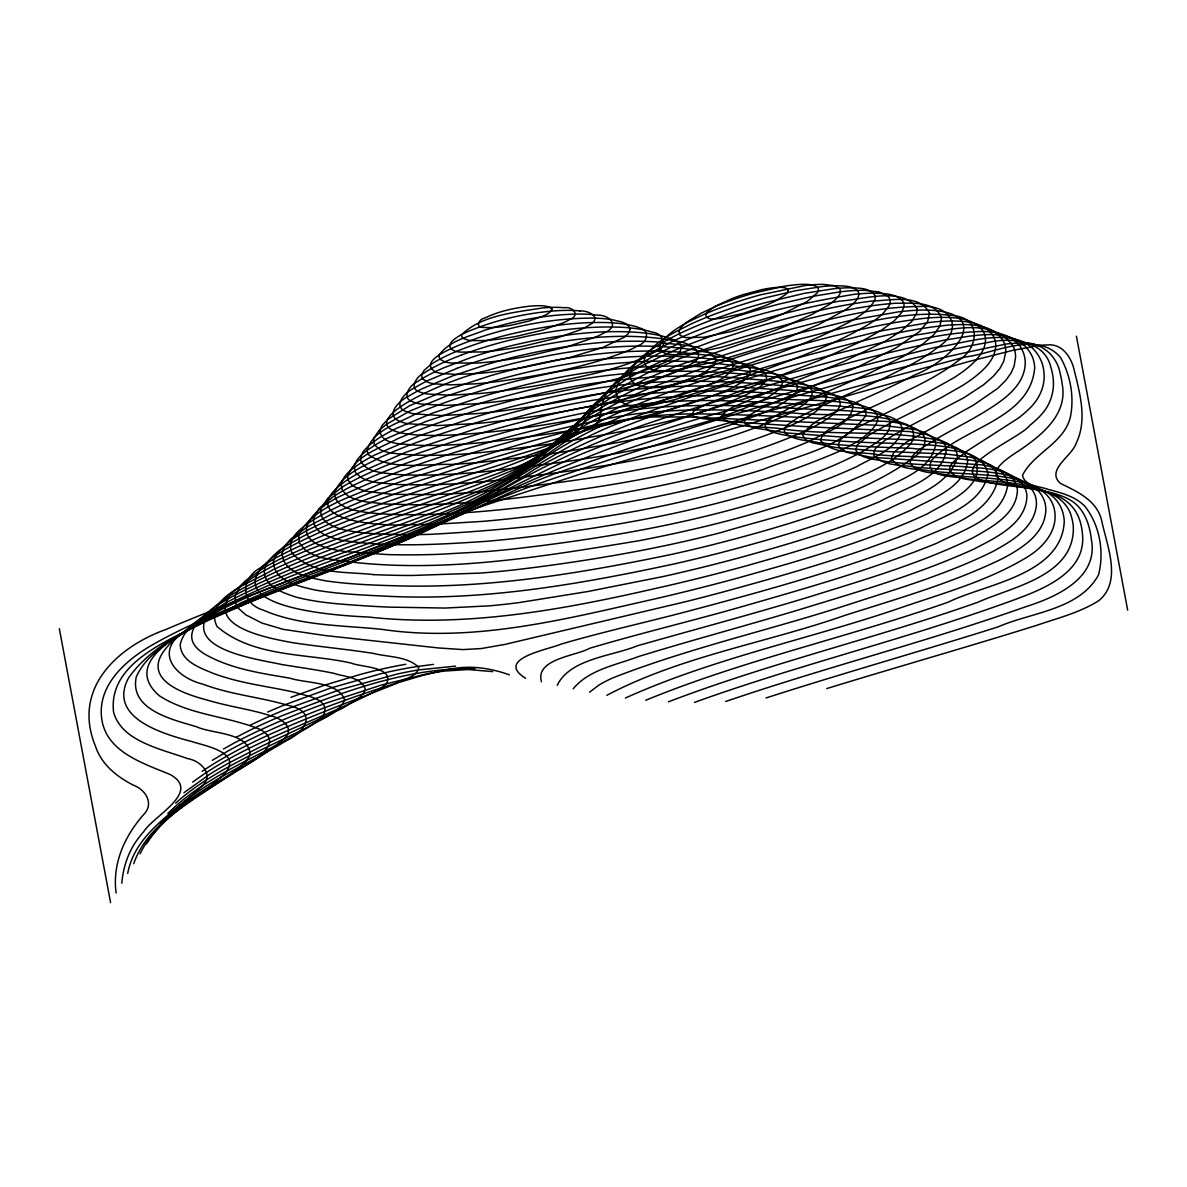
<?xml version="1.0" encoding="UTF-8"?>
<svg xmlns="http://www.w3.org/2000/svg" width="1187" height="1187" viewBox="0 0 1187 1187"><rect width="100%" height="100%" fill="white"/><g stroke="black" fill="none" stroke-linecap="round" stroke-linejoin="round"><path stroke-width="1.5" d="M121.801 883.291C123.122 867.801 127.973 852.429 137.217 839.802A514.906 107.928 -16.3 0 1 143.686 831.716C153.138 816.048 202.042 792.011 170.097 774.503C142.173 762.811 103.744 751.282 101.355 715.242C99.174 684.335 125.451 660.877 149.666 646.44C196.508 619.11 248.083 601.512 298.441 581.897C368.267 556.703 435.184 524.431 503.956 496.685A350.046 73.371 -16.3 0 1 533.557 485.438C675.269 435.718 820.321 395.998 965.268 356.961C994.617 353.622 1036.844 330.001 1060.51 357.45C1070.362 375.077 1074.398 396.606 1070.496 416.518C1064.516 443.226 1033.803 452.618 1022.497 475.304C1024.663 486.284 1039.589 486.121 1048.18 489.415C1061.104 492.798 1074.858 496.24 1084.621 505.988C1099.681 524.565 1104.459 551.732 1098.554 574.82C1079.339 610.029 1031.34 612.269 997.881 626.959C920.8 651.307 842.963 673.148 766.03 697.971M557.222 685.344C569.983 658.607 612.314 656.144 637.493 645.758C695.122 629.377 753.018 613.976 810.35 596.571C865.249 579.434 920.934 563.38 972.717 537.948C991.145 527.532 1016.606 514.475 1017.407 490.276A450.867 94.515 -16.3 0 0 1015.449 482.738C1011.843 475.408 1004.306 471.12 996.857 468.509A301.112 63.119 -16.3 0 0 981.619 464.874L870.59 457.158L847.993 452.603L841.346 449.502L838.185 445.377L840.203 439.694L854.432 428.893L927.24 392.704L953.68 377.881A183.421 38.444 -16.3 0 0 966.96 368.489C975.343 361.501 984.29 352.91 985.447 341.441A384.558 80.612 -16.3 0 0 982.925 330.95C973.414 317.893 955.327 317.359 940.579 317.33A127.335 26.693 -16.3 0 0 924.124 318.368C881.08 323.19 839.09 334.482 797.338 345.58A401.087 84.069 -16.3 0 0 753.7 358.148C695.879 376.116 637.285 394.47 584.879 425.465C556.688 442.143 532.726 465.022 504.06 480.958C415.94 526.939 315.668 545.382 229.61 595.874A164.785 34.542 -16.3 0 0 210.01 611.186C180.988 649.749 258.736 659.275 281.883 664.557C299.347 667.42 316.899 669.735 334.215 673.4C344.601 676.946 361.471 676.946 365.284 689.232L364.305 692.288L359.424 697.704L342.598 708.238L260.947 746.534L229.729 762.529A287.031 60.166 -16.3 0 0 209.698 774.265L183.911 792.723M127.677 873.513C135.303 832.903 174.385 812.961 201.389 786.521C215.337 775.052 200.692 760.748 187.68 758.612C169.029 751.92 149.265 747.395 132.454 736.504A723.951 151.758 -16.3 0 1 121.445 726.889L118.834 723.462A814.148 170.661 -16.3 0 1 113.581 712.141C107.572 660.951 173.569 638.784 209.001 619.362C270.221 592.224 333.873 571.11 395.36 544.61A352.45 73.876 -16.3 0 0 419.293 534.135C517.888 483.317 620 439.309 727.438 410.613C813.629 386.027 899.331 358.237 987.703 342.524C1010.938 337.242 1044.901 339.764 1051.088 368.074A1246.587 261.303 -16.3 0 1 1053.151 378.505C1054.679 391.473 1050.347 404.856 1041.474 414.441A250.739 52.554 -16.3 0 1 1029.737 425.406C1019.44 439.235 938.457 470.601 988.726 482.412C1020.167 490.097 1070.244 483.495 1080.66 523.348A1302.376 272.995 -16.3 0 1 1082.336 532.963C1087.322 571.689 1044.056 588.841 1014.751 599.628C909.435 638.25 799.979 664.305 694.469 702.392M133.745 863.691C148.538 821.003 193.407 803.184 224.046 774.236C244.047 752.706 205.752 746.089 191.7 741.534C163.628 734.056 106.919 718.046 128.597 677.836C157.307 637.597 207.577 621.469 250.68 601.646C292.877 584.345 335.817 568.944 378.074 551.777M140.036 853.809C161.432 810.202 210.396 793.509 244.641 762.647A153.494 32.183 -16.3 0 0 250.16 754.175C248.706 732.231 212.265 734.011 196.745 726.845C173.124 719.604 129.116 710.167 136.282 676.872C146.876 653.206 171.625 640.357 192.858 627.671C235.115 605.073 280.191 588.426 324.823 571.199C411.385 542.934 489.534 496.003 571.808 458.152A245.234 51.412 -16.3 0 1 607.121 444.012C714.47 405.435 824.505 374.38 935.297 347.42C967.598 343.518 1025.242 320.045 1041.904 362.628A978.385 205.084 -16.3 0 1 1044.011 373.059C1045.183 385.73 1039.619 398.238 1030.82 407.156A227.088 47.599 -16.3 0 1 1018.001 418.314L965.58 452.01L953.413 461.891A105.109 22.034 -16.3 0 0 949.704 469.829C955.075 480.023 969.542 479.029 979.394 481.403C994.32 483.376 1009.365 484.415 1024.262 486.655C1043.596 488.569 1066.861 496.552 1071.757 517.829A1035.227 216.998 -16.3 0 1 1073.33 527.147C1074.576 576.199 1012.081 586.853 977.584 602.373C875.457 638.354 769.606 663.132 668.429 701.814M146.55 843.853C166.773 811.73 201.226 793.435 232.593 773.879C244.937 764.754 288.604 744.917 259.968 729.382C227.266 715.939 189.772 715.331 159.429 695.819C111.148 654.082 216.271 617.611 240.59 602.966C326.247 565.131 417.72 539.966 498.703 491.997C548.142 462.975 600.503 439.086 654.942 421.118C750.288 389.692 846.717 360.759 944.986 340.016C972.969 336.069 1017.6 323.888 1032.556 357.228A798.955 167.471 -16.3 0 1 1034.708 367.658C1030.464 419.753 962.049 427.29 931.765 460.022C922.225 478.316 957.954 476.032 967.687 478.895C988.86 481.195 1010.315 481.699 1031.162 486.373A321.603 67.422 -16.3 0 1 1043.388 490.498C1052.587 494.578 1060.08 502.561 1062.766 512.339A856.88 179.623 -16.3 0 1 1064.249 521.36C1061.935 575.087 984.75 584.093 948.398 602.091C848.319 637.241 743.952 659.942 645.743 700.256M573.173 688.831C589.064 669.423 616.261 665.106 638.576 656.53C692.629 639.897 747.276 625.371 801.418 609.05C859.418 591.23 918.055 574.389 973.444 549.314C994.988 538.008 1026.265 524.164 1026.933 495.795A498.955 104.59 -16.3 0 0 1024.945 488.109C1012.185 466.788 982.866 468.85 961.322 466.521C935.46 465.037 909.479 464.651 883.781 461.179C874.522 458.835 861.688 459.369 855.886 450.437L857.088 445.095L869.759 434.516L891.007 422.72L941.157 397.704L962.316 385.627A187.709 39.349 -16.3 0 0 972.465 378.757C982.955 370.745 994.617 360.64 995.73 346.559A435.421 91.265 -16.3 0 0 993.311 336.084C983.845 321.44 964.111 320.816 948.428 320.994A124.531 26.099 -16.3 0 0 930.311 322.345L879.448 331.173L801.878 350.536A454.25 95.227 -16.3 0 0 755.555 363.845C692.036 383.564 627.359 403.239 570.279 438.24C525.945 469.177 481.017 500.217 429.115 517.295C366.293 541.48 301.661 561.57 241.376 591.883C221.465 601.675 166.358 631.558 205.321 654.438C231.183 669.097 261.125 673.222 289.984 678.192C305.89 683.415 338.443 681.427 344.66 699.929C338.399 713.862 321.573 718.699 309.451 726.281C290.103 736.118 270.339 745.154 250.976 754.991C224.447 768.582 197.873 783.034 175.661 803.169M153.346 833.823C186.656 788.613 244.626 773.924 285.236 737.661C295.266 726.993 279.717 717.571 270.221 715.657C255.724 710.968 240.679 708.372 225.871 704.93A1190.917 249.641 -16.3 0 1 206.345 699.826C84.084 667.613 227.236 604.124 273.055 586.63C362.243 551.629 454.458 521.716 535.218 468.924C633.621 412.898 745.08 386.324 853.082 355.551C895.057 345.447 937.181 332.879 980.625 331.499C996.62 331.114 1016.354 335.327 1023.046 351.856A670.18 140.481 -16.3 0 1 1025.242 362.302C1025.182 386.354 1001.887 401.043 983.756 412.304C967.331 422.201 950.164 430.792 933.65 440.54C925.43 446.772 911.29 451.416 910.147 463.093C917.729 474.251 934.644 472.114 946.38 474.874C968.622 477.293 991.056 477.708 1013.208 480.898C1029.322 482.975 1048.685 489.519 1053.7 506.879A729.233 152.856 -16.3 0 1 1055.08 515.603C1055.599 532.978 1042.631 547.148 1028.906 556.035C990.003 580.117 945.356 592.521 902.372 607.195C810.573 638.858 714.099 657.939 625.415 698.03M160.423 823.719C194.238 785.675 243.038 767.232 285.548 741.133C306.632 731.133 317.715 711.443 287.744 705.286C259.805 697.036 230.382 694.603 203.022 684.187C175.839 677.629 153.108 652.301 184.43 631.291A204.535 42.866 -16.3 0 1 209.624 614.169C296.928 565.368 396.428 544.15 484.504 497.041C529.061 471.402 571.244 441.134 619.703 422.824C715.464 385.478 814.786 357.272 915.073 335.031C946.143 331.529 991.694 315.074 1013.342 346.545A573.024 120.11 -16.3 0 1 1015.597 357.005L1014.113 366.204L1011.057 373L1005.908 380.226L997.852 388.268L973.459 405.138L906.245 442.247L893.603 452.633L891.467 458.212C898.93 471.298 918.901 468.138 931.676 471.269C954.541 473.465 977.554 473.836 1000.389 476.477C1017.155 478.42 1038.64 483.183 1044.53 501.433A633.279 132.751 -16.3 0 1 1045.821 509.891C1045.139 534.135 1021.324 548.631 1002.273 558.706C952.004 583.158 897.98 598.5 844.862 615.4C766.075 642.998 681.086 656.129 606.839 695.3M167.857 813.496C208.867 772.574 265.636 754.769 313.531 723.907A108.937 22.835 -16.3 0 0 324.303 713.417C328.992 698.045 305.163 695.938 295.118 692.451C274.865 687.733 254.181 685.122 234.047 679.869A1000.092 209.639 -16.3 0 1 212.933 673.266C199.935 667.762 180.647 661.307 180.216 644.437C185.469 623.205 208.749 613.709 225.575 602.981C300.875 563.217 383.861 541.45 461.357 506.73C493.213 492.902 521.597 472.812 550.545 453.968C613.634 413.313 686.294 391.532 757.41 369.587A518.467 108.685 -16.3 0 1 806.344 355.566C853.408 343.221 900.592 329.66 949.185 325.03C967.791 324.036 992.495 322.938 1003.445 341.292A496.893 104.159 -16.3 0 1 1005.775 351.753L1003.742 361.338L999.884 368.46L993.519 376.116L983.741 384.662L963.562 397.927L904.924 428.611L885.161 440.229L876.585 447.202L874.285 450.363L873.825 455.526C884.716 466.921 903.352 464.636 917.699 467.426C941.024 469.444 964.452 469.8 987.762 471.996C1005.152 473.925 1028.461 477.026 1035.287 496.018A558.409 117.053 -16.3 0 1 1036.459 504.208C1034.841 528.052 1010.953 541.643 992.243 551.807C947.998 573.618 900.547 587.832 853.72 602.877C773.954 629.14 691.428 647.167 613.13 677.747A63.43 13.294 -16.3 0 0 598.738 685.211L589.583 692.184M192.695 782.114C249.122 740.287 318.012 721.681 379.41 689.128A61.294 12.849 -16.3 0 0 386.68 683.252C394.025 666.56 360.492 667.198 351.426 663.132C306.617 652.998 253.973 657.939 217.102 626.573C202.265 597.18 254.701 581.526 272.565 569.908C318.442 548.602 366.412 532.355 413.996 515.381C453.479 500.855 494.46 487.976 529.357 463.776C556.184 443.864 581.037 420.895 611.335 406.088A182.946 38.355 -16.3 0 1 652.36 387.096L700.33 369.098L751.861 352.494A356.159 74.662 -16.3 0 1 792.708 340.699C845.693 328.369 899.998 308.501 955.045 315.801C982.346 319.362 977.806 349.141 958.681 360.299C938.264 376.561 914.242 387.259 890.858 398.417C875.902 405.346 860.857 412.082 846.168 419.545C837.354 425.406 823.377 429.115 820.514 440.496C834.298 455.734 860.249 450.986 878.855 454.873C911.141 457.559 943.784 456.075 975.862 460.957A300.192 62.926 -16.3 0 1 990.433 464.933L1000.226 470.497L1005.864 477.397A410.509 86.057 -16.3 0 1 1007.748 484.786C1002.926 518.333 962.657 529.906 936.721 543.26C874.344 568.751 809.415 587.283 744.724 605.86C693.163 620.712 640.906 633.012 589.479 648.339C576.185 655.996 534.922 658.785 541.45 681.798M202.116 771.327C242.697 744.101 288.367 725.85 333.606 707.942C354.305 699.826 375.196 692.199 395.731 683.653C403.076 679.009 417.127 677.287 418.774 667.391C407.319 656.099 388.312 657.242 373.46 653.399C346.456 649.17 319.199 646.737 292.18 642.612C270.057 638.398 203.941 627.3 231.999 592.58C275.814 556.718 332.33 541.851 384.262 521.597C438.938 500.187 499.697 488.005 546.332 450.333C601.542 395.197 677.139 369.335 750.036 346.93A317.478 66.546 -16.3 0 1 787.99 335.921L851.198 320.208L898.292 311.884A130.778 27.42 -16.3 0 1 926.231 310.059C998.163 311.855 951.01 361.115 914.613 374.988C895.962 384.722 876.703 393.179 857.518 401.799C839.283 412.112 813.881 416.652 802.62 435.273L805.558 439.694L811.953 442.677L835.366 447.454L877.727 451.09L945.965 454.013L970.269 457.099A296.557 62.169 -16.3 0 1 983.904 461.446L990.27 465.23L996.16 472.085A376.086 78.832 -16.3 0 1 997.97 479.325C989.038 518.022 940.356 528.067 909.435 543.512C837.785 570.546 763.909 591.126 689.959 610.726C646.989 622.166 603.515 631.632 560.857 644.185C548.468 649.601 494.237 658.8 525.589 678.281M212.31 760.318L227.325 751.386A245.16 51.397 -16.3 0 1 268.054 730.969L273.203 728.67A260.799 54.661 -16.3 0 1 289.227 721.77L317.344 710.523A308.828 64.736 -16.3 0 1 365.566 693.119L377.822 689.024A263.9 55.314 -16.3 0 1 389.425 685.27L422.75 675.358L446.98 669.631A51.916 10.876 -16.3 0 1 454.814 668.355C473.212 665.506 492.026 668.607 509.416 674.854M223.482 749.027L230.56 745.021A230.797 48.385 -16.3 0 1 295.652 714.722A236.347 49.542 -16.3 0 1 326.781 702.897L381.383 685.062L427.394 673.741A90.524 18.977 -16.3 0 1 444.19 671.07L467.96 669.527L492.65 671.605M235.976 737.364L249.626 730.391A221.197 46.367 -16.3 0 1 281.126 716.102C342.909 692.066 407.542 667.228 474.889 668.637M250.338 725.153L256.585 722.156A202.176 42.376 -16.3 0 1 284.212 710.004L339.853 689.706L397.393 673.993A113.759 23.844 -16.3 0 1 418.759 669.898L455.526 666.13M290.889 697.333L324.644 685.151L360.358 674.424A122.261 25.624 -16.3 0 1 405.761 664.29M461.417 355.091L455.571 357.346A79.395 16.648 -16.3 0 0 423.952 373.148C416.548 376.249 408.298 388.891 420.094 392.111A134.086 28.102 -16.3 0 0 427.275 393.98L450.021 395.226L480.097 393.49A272.372 57.095 -16.3 0 0 500.053 391.295L531.138 386.665A258.128 54.112 -16.3 0 0 548.884 383.446C585.191 375.537 622.982 369.276 656.04 351.471C669.112 346.797 663.37 332.998 651.96 332.108A277.046 58.074 -16.3 0 0 647.138 330.728A289.391 60.656 -16.3 0 0 621.083 327.256C584.138 325.653 547.207 331.232 511.36 339.794A96.666 20.268 -16.3 0 0 461.342 355.061M457.514 368.148L428.462 380.3A88.98 18.651 -16.3 0 0 414.115 388.179C405.895 391.606 391.769 406.058 405.895 411.533A153.895 32.257 -16.3 0 0 414.204 413.892L441.252 415.554L477.367 413.58A342.004 71.695 -16.3 0 0 501.315 411.028L536.672 405.969A350.343 73.446 -16.3 0 0 560.739 401.785C601.572 393.639 643.131 385.953 681.472 369.157A47.895 10.045 -16.3 0 0 688.772 365.284C711.161 355.136 689.81 341.99 675.551 341.084A445.17 93.313 -16.3 0 0 667.777 339.556C616.81 331.707 564.789 339.289 514.995 350.833A116.86 24.497 -16.3 0 0 457.455 368.133M725.717 701.487C824.876 667.554 926.676 641.811 1025.479 606.824C1055.822 597.209 1099.207 578.277 1091.268 538.839A1747.19 366.249 -16.3 0 0 1089.488 528.883C1086.758 517.235 1080.511 505.677 1069.71 499.742A397.408 83.298 -16.3 0 0 1058.893 494.994C1034.011 485.409 959.452 487.961 1017.793 451.535C1040.48 436.178 1068.241 415.094 1062.172 383.995A1692.38 354.75 -16.3 0 0 1060.139 373.549C1056.92 354.587 1039.337 340.624 1019.959 343.058A77.823 16.321 -16.3 0 0 1006.635 343.978C852.652 374.944 701.888 422.631 553.602 474.147A311.558 65.315 -16.3 0 0 526.42 485.038L403.981 540.827A422.602 88.58 -16.3 0 1 378.534 551.688M826.76 688.579C896.511 667.139 966.737 647.227 1036.37 625.445C1057.543 618.13 1079.903 612.715 1098.954 600.533C1122.605 580.903 1106.536 544.759 1101.595 520.188C1096.536 500.053 1077.158 491.626 1060.451 483.406C1045.391 470.067 1072.054 456.283 1076.179 443.226C1087.337 420.302 1080.096 393.95 1074.294 370.507C1071.549 357.628 1062.335 343.369 1047.498 344.942A45.714 9.585 -16.3 0 0 1039.293 345.447L1012.437 350.447L968.933 361.501L772.559 416.963L590.399 470.838L486.269 504.876A424.056 88.891 -16.3 0 0 452.648 517.087C357.673 556.11 260.487 589.627 165.854 629.466C115.658 647.672 72.081 689.766 95.524 746.341C101.429 764.502 117.023 776.847 133.463 785.201C145.318 789.518 154.355 803.406 143.968 814.237C124.769 835.796 112.112 863.498 116.103 892.995M520.292 416.474C607.774 391.354 699.484 386.576 789.77 394.707C807.605 395.82 825.558 396.369 843.215 399.381C851.732 401.34 867.385 403.699 865.813 415.524C843.334 447.781 797.887 455.111 763.508 469.34C727.23 480.839 690.226 489.994 652.909 497.398C606.008 506.493 558.676 513.274 511.196 518.615A574.567 120.436 -16.3 0 1 481.981 521.419L438.745 524.075A642.894 134.754 -16.3 0 1 409.411 524.654C383.49 526.805 287.402 521.093 346.797 480.245A123.003 25.788 -16.3 0 1 361.071 471.892L406.236 452.084L473.643 429.501A276.705 58 -16.3 0 1 520.292 416.474M433.463 664.394L415.851 666.708A119.516 25.046 -16.3 0 0 380.656 673.771L330.594 688.059L285.147 704.677A184.682 38.711 -16.3 0 0 267.668 712.081M373.816 574.627C346.545 571.407 312.359 575.191 292.061 553.038C285.014 537.296 304.317 525.975 315.208 518.704C346.708 500.35 381.368 488.361 415.687 476.447C509.817 448.701 604.569 411.637 704.292 413.981C763.048 414.946 821.73 418.803 880.442 421.237C898.01 421.088 943.131 429.442 917.106 454.903C860.768 498.214 788.198 512.547 721.34 532.488C655.476 549.522 588.277 560.872 520.796 569.152A462.544 96.963 -16.3 0 1 479.771 573.113L412.364 575.472A948.754 198.882 -16.3 0 1 373.816 574.627M579.894 310.935C589.138 310.356 603.055 318.012 588.752 325.357A34.245 7.181 -16.3 0 1 579.998 329.912L556.169 338.265L524.075 346.025A118.314 24.793 -16.3 0 1 513.199 348.043L499.074 350.195A137.989 28.918 -16.3 0 1 482.115 351.96L460.497 352.109A91.295 19.14 -16.3 0 1 455.229 351.233C438.389 344.215 465.571 332.108 473.094 329.482C498.199 319.437 524.906 313.576 551.792 311.098A129.101 27.064 -16.3 0 1 560.501 310.534L565.798 310.371A143.642 30.105 -16.3 0 1 579.894 310.935M1076.416 336.173L1127.65 610.103M59.35 628.739L110.584 902.669M334.586 492.219C333.799 507.086 352.984 510.069 364.157 512.116C381.546 514.505 399.158 514.743 416.682 514.668A606.364 127.098 -16.3 0 0 447.143 513.763L457.945 513.185A577.802 121.119 -16.3 0 0 503.896 509.371L516.137 508.036A631.024 132.276 -16.3 0 0 529.209 506.493C583.44 499.697 637.597 491.522 690.819 478.969C731.875 469.102 772.663 457.366 811.404 440.392C825.558 431.608 852.132 425.169 852.904 405.331C845.93 394.856 831.167 395.078 819.994 392.912C798.703 390.538 777.277 389.737 755.911 388.194C676.471 381.68 596.26 389.781 519.402 410.747A254.79 53.415 -16.3 0 0 475.794 422.884C443.508 432.647 411.385 443.3 380.626 457.247C364.023 466.239 342.524 473.568 334.586 492.219M313.576 518.318C312.507 533.141 330.669 537.77 342.108 540.337C389.069 547.533 436.92 544.596 484.118 541.48A554.641 116.267 -16.3 0 0 511.374 538.898C593.47 529.669 675.403 516.375 754.739 492.902C792.352 481.477 830.232 469.444 864.729 450.259C874.596 443.3 894.553 434.086 889.108 419.1C876.54 406.607 856.495 408.373 840.159 406.162C803.154 404.366 766.164 402.037 729.13 400.969C659.141 398.135 589.345 409.1 522.013 427.691A334.244 70.063 -16.3 0 0 469.073 442.632C428.195 455.333 387.066 468.286 348.77 487.694A126.505 26.515 -16.3 0 0 332.434 497.249L318.888 508.6L313.576 518.318M234.967 596.275L236.168 604.762L238.557 608.441L245.724 614.807L262.119 623.116L283.085 629.318L324.11 635.416L438.522 647.954L462.885 649.601L481.314 648.547L504.727 644.452L686.739 601.423A587.624 123.181 -16.3 0 0 725.91 591.215C791.477 573.143 857.177 554.537 920.073 528.408C944.629 515.484 981.634 504.831 988.044 473.925C980.566 443.359 935.519 452.113 912.195 448.345C880.68 447.232 849.076 446.386 817.754 442.469C806.759 440.318 793.984 440.407 785.037 432.854L784.221 430.421L785.111 427.721L787.708 424.723L798.065 417.616L820.662 406.399L883.736 378.327L911.304 364.498A174.712 36.619 -16.3 0 0 936.439 348.399C965.921 329.793 951.321 303.635 919.346 306.528C872.92 306.765 827.754 319.718 783.153 331.247A283.663 59.469 -16.3 0 0 748.225 341.426L676.219 366.16L645.12 379.336L618.13 393.06L589.538 411.785L540.797 454.725L514.297 469.726L475.393 485.453L351.144 529.061L312.641 544.195L278.915 559.567L264.731 567.238L245.917 580.324L240.219 586.111L234.967 596.275M341.099 484.37L342.405 490.557L347.583 495.602A255.042 53.46 -16.3 0 0 355.996 499.43A246.659 51.709 -16.3 0 0 366.323 501.908L385.849 504.03L414.129 504.772A561.496 117.706 -16.3 0 0 434.071 504.416A569.345 119.353 -16.3 0 0 514.668 498.228C614.139 485.78 715.271 471.165 807.501 430.035A100.049 20.98 -16.3 0 0 822.398 421.934C871.035 392.734 806.937 386.636 785.334 385.894C714.544 379.499 642.657 378 572.698 392.719A209.58 43.934 -16.3 0 0 542.325 399.129L511.805 406.681A235.99 49.468 -16.3 0 0 477.871 416.222L418.774 435.896L374.053 455.318A119.041 24.957 -16.3 0 0 361.634 462.411C353.474 468.004 343.473 474.043 341.099 484.37M379.81 430.495C381.635 445.822 403.877 443.434 415.094 445.214C444.279 446.253 473.45 443.701 502.427 440.451C578.811 429.872 656.634 419.248 728.343 389.588A61.709 12.938 -16.3 0 0 739.234 383.757C743.774 380.582 749.368 377.318 750.585 371.486L749.947 368.682C730.777 353.533 703.001 356.115 679.928 352.124C623.843 348.043 567.505 355.996 513.155 369.558A152.648 32.004 -16.3 0 0 490.78 375.626L447.024 389.84L409.56 405.776L387.823 419.412L382.199 425.302L379.81 430.495M354.171 466.476L355.536 472.693L361.189 477.575A227.77 47.747 -16.3 0 0 370.359 481.106A223.66 46.886 -16.3 0 0 377.332 482.59L397.244 484.548L426.37 484.919A504.564 105.762 -16.3 0 0 447.024 484.222A520.025 109.011 -16.3 0 0 499.089 480.127C596.052 468.182 695.018 455.452 785.052 415.643A87.244 18.295 -16.3 0 0 798.361 408.224C839.313 382.615 777.633 376.561 759.962 375.789C692.229 368.118 623.309 369.513 556.54 384.054A194.653 40.803 -16.3 0 0 516.642 393.238A202.665 42.48 -16.3 0 0 476.18 404.544L425.866 421.533L387.763 438.033A114.338 23.963 -16.3 0 0 373.267 446.208C365.7 451.431 356.59 456.995 354.171 466.476M360.848 456.372L360.7 460.808C366.486 472.574 382.14 472.53 393.461 474.192C411.963 475.631 430.54 475.201 449.057 474.325A492.471 103.224 -16.3 0 0 481.61 472.011C579.404 461.046 678.949 448.315 770.244 409.856A80.701 16.915 -16.3 0 0 785.334 401.547L795.661 392.689L797.901 386.606C785.764 369.112 755.718 373.846 736.578 369.617C662.658 360.996 587.55 368.549 515.722 387.348A189.178 39.661 -16.3 0 0 484.029 396.057L432.632 413.076L397.007 428.121A111.771 23.428 -16.3 0 0 376.932 439.398L368.712 445.644L363.43 451.312L360.848 456.372M941.499 317.997L939.985 326.01L933.457 335.075L921.498 345.135L903.604 356.293L868.231 373.831L789.236 408.269L771.031 418.328A55.121 11.558 -16.3 0 0 765.645 423.596C762.989 431.252 775.096 432.543 779.874 434.13C800.483 438.418 821.582 439.68 842.533 441.193C873.736 443.389 905.058 442.988 936.217 445.526C949.585 447.336 965.165 448.538 974.809 459.161C987.955 486.625 944.956 503.11 927.477 513.793C866.213 542.103 800.899 560.309 736.088 578.529A494.519 103.655 -16.3 0 1 696.457 588.871A505.736 106.014 -16.3 0 1 656.619 598.515C566.689 618.694 475.067 643.042 382.14 629.407C342.494 625.104 300.89 626.291 263.662 610.281C239.729 603.085 240.56 578.188 260.932 567.534A142.514 29.868 -16.3 0 1 276.675 557.43C350.402 518.526 432.023 498.792 509.52 469.058C544.343 459.562 567.653 432.172 591.779 407.616C654.794 358.637 734.575 339.17 810.187 318.294C838.497 311.484 867.089 305.118 896.2 303.219C911.126 303.471 935.311 300.445 941.499 317.997M551.985 309.08L550.946 311.335L547.578 313.843A21.01 4.407 -16.3 0 1 543.646 315.846L528.823 321.084L512.398 324.956A60.047 12.582 -16.3 0 1 490.261 327.597A56.293 11.796 -16.3 0 1 484.444 327.449C474.711 328.295 478.257 319.273 484.934 317.968C498.822 311.246 514.164 307.982 529.417 306.231A64.825 13.591 -16.3 0 1 538.23 305.697A68.312 14.318 -16.3 0 1 544.091 305.89L549.626 306.958L551.985 309.08M733.611 364.81C728.551 381.398 705.968 384.365 692.229 391.25C667.821 399.737 642.671 405.88 617.433 411.34C559.507 423.18 500.899 433.27 441.698 435.406C312.552 437.602 445.6 378.816 487.189 370.522A141.52 29.66 -16.3 0 1 518.674 362.08C575.591 348.652 635.015 341.159 693.267 349.764C706.591 353.296 725.346 352.153 733.611 364.81M929.555 313.264L927.626 321.707L919.628 331.455L895.755 348.058L858.557 366.605L760.882 408.358L747.647 416.281L744.768 419.515L744.397 422.32L747.306 425.243L754.784 428.003L786.877 432.973L841.731 437.053L918.293 440.14L943.131 443.315A282.907 59.305 -16.3 0 1 959.823 449.636L964.69 453.968A299.005 62.674 -16.3 0 1 967.657 461.075C964.156 488.183 931.706 498.451 911.082 510.113C858.082 533.69 802.219 550.041 746.504 565.769A434.887 91.162 -16.3 0 1 693.193 579.627A435.332 91.251 -16.3 0 1 653.533 588.915C560.116 610.252 464.414 627.582 368.311 617.017C342.257 615.949 208.615 608.56 272.12 557.801A139.918 29.334 -16.3 0 1 288.99 547.355C372.673 502.828 468.049 487.249 553.261 446.757C563.751 440.926 571.926 431.949 578.826 422.29C594.969 399.336 618.397 382.718 643.191 370.166A162.975 34.171 -16.3 0 1 682.095 352.613L712.037 341.411L753.968 327.835A226.776 47.539 -16.3 0 1 782.456 319.704C811.923 311.855 841.687 304.733 871.985 301.053C890.384 300.637 919.51 293.308 929.555 313.264M421.533 375.003L422.305 378.668L427.676 382.199A124.353 26.069 -16.3 0 0 434.412 383.846L450.17 384.9L475.987 383.787A238.038 49.899 -16.3 0 0 499.564 381.294C543.987 374.81 588.856 366.813 630.52 349.586A41.575 8.71 -16.3 0 0 638.116 345.61C647.375 342.954 650.491 330.312 639.526 327.938A215.619 45.195 -16.3 0 0 634.689 326.232L628.012 324.674A246.599 51.694 -16.3 0 0 608.011 322.597C574.834 321.573 541.747 326.662 509.564 334.393A86.28 18.087 -16.3 0 0 461.001 349.586A73.327 15.372 -16.3 0 0 430.08 365.121L424.011 370.478L421.533 375.003M917.076 308.665L916.794 312.73L911.868 321.365L901.2 330.965L884.73 341.53L844.031 361.441L761.342 395.034A209.12 43.83 -16.3 0 0 749.131 400.078C739.857 405.36 725.628 407.438 720.85 417.69C738.373 429.813 763.716 425.406 784.221 429.279C836.583 435.896 890.502 429.204 942.063 441.015A274.227 57.48 -16.3 0 1 954.437 448.82A279.538 58.593 -16.3 0 1 957.301 457.9C947.641 487.1 912.195 496.478 887.52 509.327C840.767 528.512 792.293 543.156 743.626 556.599A391.265 82.022 -16.3 0 1 703.253 567.104A389.202 81.591 -16.3 0 1 663.355 576.496L587.877 591.512L520.025 602.447A303.59 63.638 -16.3 0 1 489.341 605.845L444.977 608.056L389.722 607.136A1622.125 340.031 -16.3 0 1 366.931 605.978C343.414 604.302 319.629 603.159 296.705 597.269C283.841 593.159 262.876 586.437 264.434 569.523C270.042 552.949 288.026 545.204 301.973 536.88C340.016 517.502 380.626 503.882 420.984 490.246C454.161 479.207 487.649 469.117 520.796 457.989C541.064 450.318 563.632 444.902 579.716 429.546C595.518 400.627 618.115 375.478 649.289 362.287A155.363 32.568 -16.3 0 1 685.077 345.966C735.05 326.247 786.907 311.068 839.699 301.083C861.228 300.118 903.114 285.77 917.076 308.665M282.105 552.682C282.506 573.306 309.124 577.505 325.179 580.755C348.681 584.271 372.481 585.132 396.206 585.799C488.554 588.604 580.25 573.336 670.358 554.655A335.98 70.434 -16.3 0 0 710.598 545.234C765.111 531.405 819.327 515.692 871.332 494.148C893.752 481.64 930.682 472.916 935.831 443.849A246.406 51.649 -16.3 0 0 931.231 436.415L924.821 432.587L915.86 429.62L884.597 425.614L689.766 417.008L652.36 416.934L628.887 419.248L591.349 428.774L465.645 465.808L406.562 484.845L364.379 500.187L332.894 513.496L307.285 526.894L290.637 539.18L284.672 546.317L282.105 552.682M298.634 534.61L299.287 542.874L305.178 549.893A369.558 77.467 -16.3 0 0 321.825 557.742C426.637 576.481 534.328 557.89 638.191 540.871C707.66 527.547 776.476 509.653 842.488 484.044C866.035 473.747 891.778 464.458 909.494 445.006C915.533 438.982 914.999 428.077 906.66 424.456C869.834 410.153 828.6 417.349 790.082 412.616C732.869 409.797 675.032 406.889 618.264 416.503C536.569 431.89 456.565 456.001 378.549 484.489C350.996 497.783 314.229 505.84 298.634 534.61M716.414 359.943L713.936 365.284L705.553 371.768A51.204 10.728 -16.3 0 1 697.125 376.175C654.645 394.544 608.679 402.794 563.499 411.503A404.025 84.692 -16.3 0 1 539.358 415.584L533.69 416.459A353.622 74.128 -16.3 0 1 510.781 419.723A377.243 79.084 -16.3 0 1 476.195 423.522L437.187 425.599L408.076 423.729A163.212 34.215 -16.3 0 1 398.654 420.866C384.692 414.189 400.42 399.945 408.61 396.206A93.328 19.556 -16.3 0 1 421.964 388.846L452.751 375.819L486.878 364.513A131.267 27.524 -16.3 0 1 516.835 356.426C562.608 345.565 609.895 338.888 657.019 341.96C675.744 345.714 704.722 342.553 716.414 359.943M660.076 346.189C659.972 355.581 673.266 354.705 679.736 354.705A59.335 12.434 -16.3 0 0 689.662 353.83L720.984 347.45L758.938 335.995A132.677 27.805 -16.3 0 0 787.352 325.446L811.849 314.481L827.962 305.296A95.108 19.942 -16.3 0 0 839.506 288.664L834.016 285.652L823.808 284.405A80.761 16.93 -16.3 0 0 804.652 285.637L760.555 294.821A96.162 20.164 -16.3 0 0 734.694 302.67L726.251 305.608A95.539 20.031 -16.3 0 0 703.772 314.525C689.543 321.187 674.602 327.924 663.667 339.541A126.92 26.604 -16.3 0 0 660.076 346.189M681.472 348.147L679.379 352.776L672.272 358.474A45.551 9.541 -16.3 0 1 664.037 362.851C628.309 378.297 589.716 385.612 551.732 393.209A302.462 63.401 -16.3 0 1 533.942 396.339L500.647 401.206A306.884 64.335 -16.3 0 1 478.658 403.58L445.496 405.435L420.569 403.981A143.612 30.105 -16.3 0 1 412.972 401.918C400.182 397.927 410.361 384.38 418.21 381.146A84.5 17.716 -16.3 0 1 443.908 367.762L472.278 357.064A108.981 22.85 -16.3 0 1 513.155 345.298C554.937 335.402 598.174 329.036 641.158 332.657A348.563 73.06 -16.3 0 1 665.091 336.856C671.056 338.992 680.24 340.758 681.472 348.147M273.485 560.947C273.069 581.437 299.792 586.497 315.46 590.087C337.969 593.901 360.818 595.013 383.594 596.052C481.299 601.483 578.381 584.508 673.533 564.062A358.771 75.211 -16.3 0 0 727.171 551.02C778.746 537.31 830.069 522.117 879.448 501.745C902.075 488.881 942.879 479.355 946.514 448.864A261.348 54.78 -16.3 0 0 938.976 439.427L926.706 434.576L909.272 431.578L805.543 426.637L734.664 421.978L702.407 418.61L693.92 416.414L691.65 414.5L694.38 410.39L707.2 403.803L817.843 360.996L863.661 340.268L881.57 330.105L894.315 320.787L901.823 312.329L904.019 306.261A174.177 36.515 -16.3 0 0 902.209 300.489C894.82 293.189 883.321 293.59 873.662 293.159A117.928 24.719 -16.3 0 0 853.631 294.406C774.339 307.611 692.659 327.983 625.312 373.534C614.629 382.214 603.842 393.06 601.453 407.2C600.607 413.937 600.281 421.875 593.812 425.94C560.249 444.991 521.405 452.202 485.26 464.844C425.391 483.762 364.557 501.329 308.368 529.788A135.704 28.443 -16.3 0 0 289.257 541.613L277.981 552.044L273.485 560.947M679.038 331.203L680.017 335.298L685.463 337.627L703.698 337.271L732.127 331.307L765.437 320.742A92.72 19.437 -16.3 0 0 783.583 313.546L807.234 301.483L817.294 292.892A72.184 15.134 -16.3 0 0 817.962 287.907L815.261 285.874L810.261 284.657A64.039 13.428 -16.3 0 0 782.634 286.512L754.175 293.041A73.505 15.401 -16.3 0 0 733.329 299.584A75.315 15.787 -16.3 0 0 715.613 306.409L701.027 313.279L686.947 321.989A90.598 18.992 -16.3 0 0 679.706 329.556L679.038 331.203M826.597 396.829L824.55 403.165L815.884 411.518A94.203 19.749 -16.3 0 1 791.581 425.169C695.567 465.645 591.096 479.489 488.302 491.047A537.934 112.765 -16.3 0 1 464.71 492.976A545.738 114.397 -16.3 0 1 431.682 494.623L392.007 494.326L368.578 491.641A239.047 50.106 -16.3 0 1 351.233 484.266L348.474 480.676L347.583 476.536C354.587 455.63 379.514 448.523 397.23 438.938C424.071 427.231 451.891 417.943 479.919 409.53A218.645 45.833 -16.3 0 1 517.562 399.114C592.298 379.172 670.329 371.427 747.409 378.831C765.867 380.389 784.414 381.368 802.709 384.38C811.047 386.517 823.496 387.214 826.597 396.829M438.819 355.447L439.917 359.246L444.888 361.842A103.358 21.663 -16.3 0 0 450.689 362.999L477.575 363.029A171.418 35.936 -16.3 0 0 499 360.833L508.021 359.557A147.915 31.01 -16.3 0 0 530.871 355.506L567.267 346.812L596.838 336.544A37.702 7.908 -16.3 0 0 604.183 332.82C620.771 325.995 609.599 314.54 596.913 315.134A175.943 36.886 -16.3 0 0 578.915 314.036C547.014 314.466 515.321 320.475 484.979 330.149C469.028 336.574 449.101 340.61 438.819 355.447M630.104 329.378L628.116 333.829L624.095 337.316L602.121 347.746L569.938 357.465L525.277 367.109A168.139 35.239 -16.3 0 1 509.861 369.661L499.193 371.16A204.876 42.94 -16.3 0 1 478.613 373.371L456.06 374.395L442.143 373.549A114.219 23.948 -16.3 0 1 435.852 372.125C413.21 359.231 468.524 342.064 476.343 338.458C513.481 325.891 552.548 318.22 591.838 318.116A209.595 43.934 -16.3 0 1 611.364 319.526L621.617 321.914A164.207 34.423 -16.3 0 1 626.113 323.977L629.347 326.915L630.104 329.378M782.693 381.428C781.892 388.995 774.206 393.075 768.479 396.933A73.95 15.505 -16.3 0 1 758.923 402.111C700.923 428.359 637.523 439.338 575.191 450.007A635.891 133.3 -16.3 0 1 543.601 454.799L482.011 462.173A466.001 97.675 -16.3 0 1 451.105 464.429C423.996 463.672 392.229 470.942 368.563 454.784L366.917 450.808C372.377 430.406 397.289 423.818 414.115 414.708C437.513 404.604 461.713 396.503 486.136 389.291A176.166 36.931 -16.3 0 1 505.321 383.905A173.673 36.411 -16.3 0 1 541.836 375.077C603.797 361.367 667.999 357.035 731.029 365.195C748.062 368.964 772.129 365.685 782.693 381.428M321.202 508.021C317.701 522.295 335.624 528.052 346.381 530.322C364.765 533.868 383.564 534.313 402.23 534.625A685.181 143.627 -16.3 0 0 430.51 534.343C568.974 526.702 709.529 506.567 837.874 451.95A116.682 24.467 -16.3 0 0 859.981 439.828C924.436 392.674 794.578 402.779 775.23 398.313C689.899 391.117 603.604 398.713 521.167 422.127A302.537 63.415 -16.3 0 0 471.402 436.089C432.825 448.003 394.099 460.363 357.821 478.346A124.858 26.173 -16.3 0 0 341.826 487.382L327.79 498.258L321.202 508.021M902.298 429.264C897.12 449.472 873.261 457.04 857.029 466.491C820.529 483.332 782.055 495.424 743.433 506.374C669.127 527.251 592.773 539.818 516.182 548.676A529.995 111.103 -16.3 0 1 484.296 551.747L438.478 554.344A781.565 163.836 -16.3 0 1 387.422 554.581L345.847 551.629A365.047 76.517 -16.3 0 1 334.882 549.789C279.969 538.735 316.41 505.439 346.144 493.599C423.759 457.841 507.072 435.911 590.162 417.023C657.405 402.334 726.667 404.322 794.919 408.358C820.365 410.019 845.96 409.841 871.317 412.868C882.134 415.109 899.776 415.791 902.298 429.264M461.283 334.986L462.544 338.161L467.826 340.046A76.903 16.114 -16.3 0 0 472.456 340.595L483.554 340.565A102.023 21.381 -16.3 0 0 502.071 338.71L504.579 338.34A89.322 18.725 -16.3 0 0 517.888 336.025L541.88 330.298L563.083 322.894A29.23 6.128 -16.3 0 0 569.671 319.526C580.933 315.327 572.579 306.201 564.033 307.745A109.041 22.85 -16.3 0 0 552.089 307.374A101.607 21.292 -16.3 0 0 542.652 307.908C515.277 312.493 482.026 314.718 461.283 334.986M373.668 438.359L374.365 444.813L380.27 449.68A193.125 40.477 -16.3 0 0 390.686 452.959C441.534 459.428 492.917 451.372 543.379 444.888A580.443 121.667 -16.3 0 0 566.733 441.297C626.899 430.94 688.089 420.628 744.234 395.716A67.6 14.17 -16.3 0 0 751.697 391.814C790.839 371.383 742.127 361.99 723.951 360.774C653.889 350.373 582.268 358.044 513.971 375.507A164.043 34.378 -16.3 0 0 488.361 382.481L446.594 395.998L409.782 411.088L386.754 424.071L379.187 430.273L373.668 438.359M788.183 290.652L788.034 291.334A44.127 9.244 -16.3 0 1 785.037 294.955L776.253 300.534A52.54 11.009 -16.3 0 1 763.36 306.439L743.789 313.205L721.904 318.161A33.518 7.018 -16.3 0 1 713.699 318.813C708.491 320.267 702.244 315.119 708.535 311.187A51.323 10.757 -16.3 0 1 717.809 305.029L732.334 298.456A44.587 9.348 -16.3 0 1 743.092 294.658L762.41 289.509A38.251 8.012 -16.3 0 1 774.859 287.58A37.85 7.938 -16.3 0 1 785.022 287.818L787.485 288.945L788.183 290.652M616.943 385.998L616.483 387.808A304.688 63.875 -16.3 0 0 616.261 393.12C619.035 406.399 635.772 407.764 646.87 406.147A31.307 6.558 -16.3 0 0 652.835 405.182L676.59 399.099L716.221 386.606A439.65 92.156 -16.3 0 0 762.677 370.596C798.806 357.183 835.5 344.171 868.691 324.303A136.104 28.533 -16.3 0 0 882.846 313.724L888.855 306.157A153.108 32.094 -16.3 0 0 887.713 296.067L879.344 292.002L864.492 290.311A111.979 23.473 -16.3 0 0 839.788 291.883L813.184 296.246L779.132 304.08A157.218 32.954 -16.3 0 0 733.002 317.641L702.674 328.458A137.277 28.77 -16.3 0 0 671.219 342.034C651.055 352.925 626.706 363.756 616.943 385.998M645.683 356.145L644.63 358.711A158.924 33.31 -16.3 0 0 644.259 362.258C646.5 371.145 658.37 370.581 665.595 370.715A61.769 12.953 -16.3 0 0 678.178 369.617L713.298 362.213L754.784 349.646A177.175 37.138 -16.3 0 0 784.103 339.141L818.926 324.466L845.381 309.822A111.444 23.354 -16.3 0 0 856.317 300.192A114.694 24.037 -16.3 0 0 858.26 291.779C853.008 285.103 843.022 286.156 835.411 285.726A93.105 19.511 -16.3 0 0 822.087 286.571L795.602 290.711L766.164 297.625A116.89 24.497 -16.3 0 0 736.207 306.543L716.102 313.605A111.088 23.28 -16.3 0 0 690.582 324.244C674.394 332.538 656.04 340.402 645.683 356.145M874.552 300.652C865.13 316.291 846.509 323.027 831.167 331.396C804.118 344.096 776.016 354.409 747.721 363.964A227.756 47.747 -16.3 0 1 735.332 368.029L696.724 379.41L668.34 385.582A57.021 11.959 -16.3 0 1 657.732 386.858C648.28 387.274 632.478 388.401 629.956 376.472A211.197 44.275 -16.3 0 1 630.119 373.608A205.959 43.177 -16.3 0 1 630.98 370.715A211.227 44.275 -16.3 0 1 633.428 366.234C644.407 351.575 661.307 342.969 677.213 334.734A126.312 26.47 -16.3 0 1 715.494 318.576L732.053 312.774A137.425 28.814 -16.3 0 1 764.576 302.863L804.311 293.337L833.942 288.708A102.824 21.559 -16.3 0 1 848.794 287.788C857.355 288.233 868.394 287.224 874.404 294.569A134.086 28.102 -16.3 0 1 874.552 300.652"/></g></svg>
